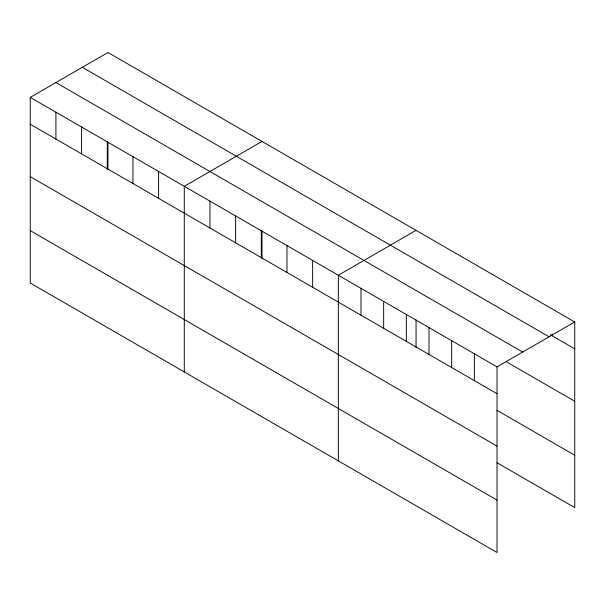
<?xml version="1.0" encoding="UTF-8"?>
<svg xmlns="http://www.w3.org/2000/svg" width="605" height="605" viewBox="0 0 605 605"><rect width="100%" height="100%" fill="white"/><g stroke="black" fill="none" stroke-linecap="round" stroke-linejoin="round"><path stroke-width="0.91" d="M30.25 97.375L497.023 366.864L497.023 552.501L30.25 283.011L30.25 97.375L107.977 52.499L574.75 321.989L574.75 507.625L497.015 462.742M262.01 141.434L184.283 186.31L184.283 371.939M416.051 230.361L338.324 275.237L338.324 460.874M497.023 366.864L574.75 321.989M550.459 334.83L574.75 348.851M82.325 67.314L549.098 336.803M55.902 82.567L522.675 352.057M506.733 361.979L574.75 401.251M30.25 124.244L497.023 393.726M497.015 410.349L574.75 455.232M30.25 176.637L497.023 446.119M30.25 230.618L497.023 500.101M552.078 333.915L552.078 335.767M474.35 353.774L474.35 380.643M451.678 340.691L451.678 367.553M429.005 327.6L429.005 354.462M416.051 319.856L416.051 347.784M406.333 314.509L406.333 341.371M383.661 301.419L383.661 328.281M360.988 288.328L360.988 315.19M312.649 260.415L312.649 287.284M286.974 245.6L286.974 272.462M262.01 230.929L262.01 258.849M261.299 230.777L261.299 257.639M235.632 215.955L235.632 242.817M209.958 201.132L209.958 227.994M158.616 171.487L158.616 198.349M132.941 156.665L132.941 183.527M107.977 141.993L107.977 169.914M107.266 141.842L107.266 168.704M81.592 127.02L81.592 153.882M55.925 112.197L55.925 139.059"/></g></svg>
